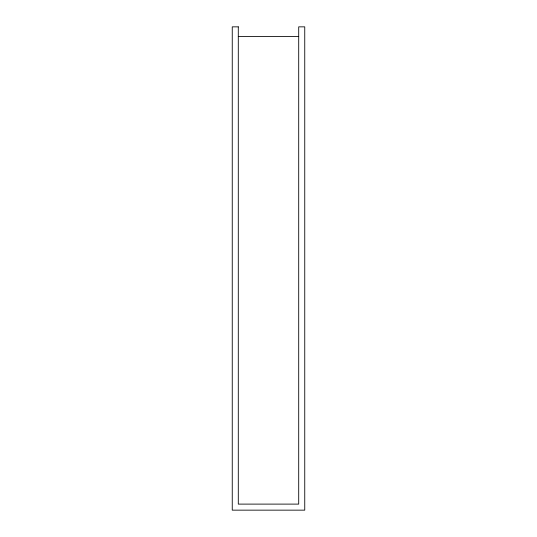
<?xml version="1.0" encoding="UTF-8"?>
<svg xmlns="http://www.w3.org/2000/svg" width="537" height="537" viewBox="0 0 537 537"><rect width="100%" height="100%" fill="white"/><g stroke="black" fill="none" stroke-linecap="round" stroke-linejoin="round"><path stroke-width="0.81" d="M238.294 36.516L298.706 36.516M238.294 26.85L232.252 26.85L232.252 510.15L304.748 510.15L304.748 26.85L298.706 26.85L298.706 504.109L238.294 504.109L238.294 26.85"/></g></svg>
